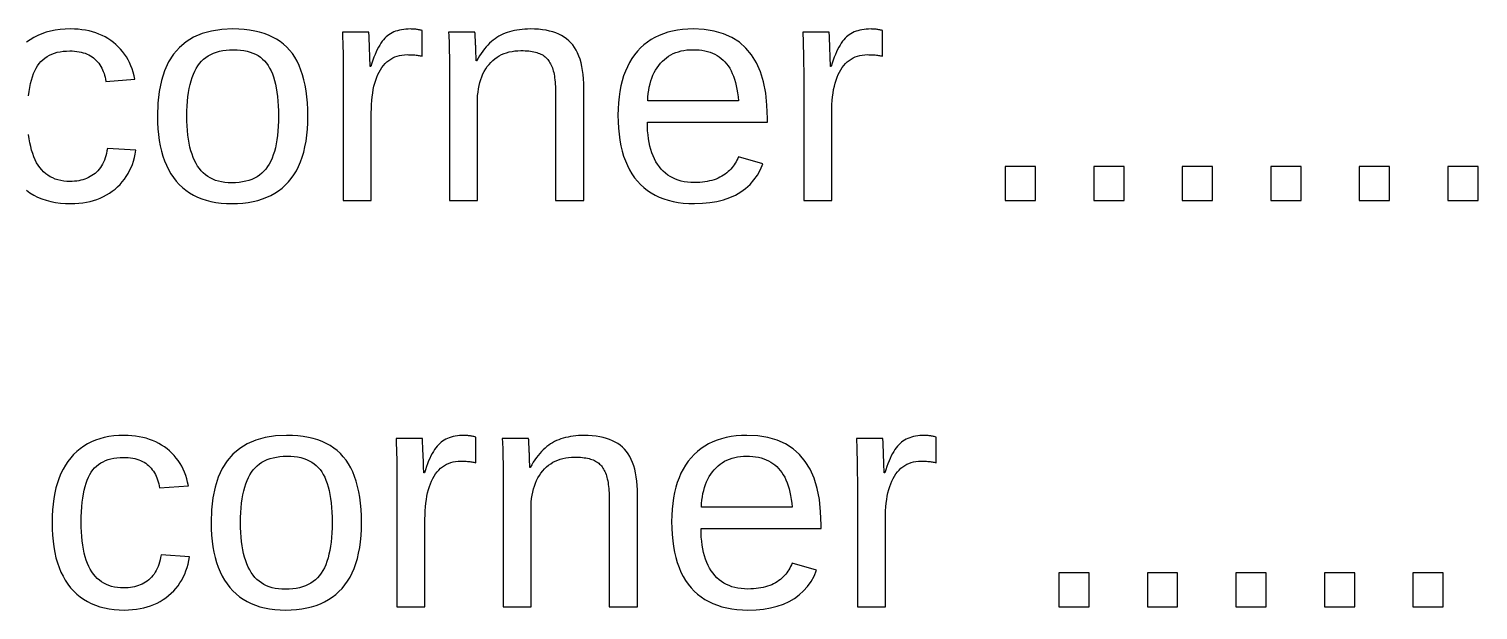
# Model space of a CAD drawing. Extents: x -27 to 133, y -77 to 15.
# Drawn here: x 92.95 to 103.38, y -36.06 to -31.89 of the extents above; entities that cross this region are included whole.
import ezdxf

# ---------------------------------------------------------------- set-up
doc = ezdxf.new("R2010")
doc.units = 0
doc.layers.get('0').update_dxf_attribs({"linetype": 'CONTINUOUS'})

msp = doc.modelspace()

# ---------------------------------------------------------------- linework, layer by layer
for points in [[(92.9484, -32.3669), (92.9522, -32.3359), (92.9569, -32.3066), (92.9624, -32.2791), (92.9687, -32.2532), (92.9759, -32.2291), (92.984, -32.2068), (92.9929, -32.1861), (93.0026, -32.1672), (93.0132, -32.15), (93.0248, -32.1342), (93.0374, -32.1198), (93.051, -32.1066), (93.0657, -32.0946), (93.0814, -32.0839), (93.0982, -32.0745), (93.116, -32.0663), (93.1348, -32.0594), (93.1548, -32.0537), (93.1757, -32.0493), (93.1977, -32.0462), (93.2208, -32.0443), (93.2449, -32.0437), (93.2626, -32.044), (93.2797, -32.0451), (93.2962, -32.0468), (93.3121, -32.0493), (93.3273, -32.0524), (93.3419, -32.0563), (93.3558, -32.0608), (93.3691, -32.0661), (93.3818, -32.0721), (93.3938, -32.0787), (93.4052, -32.0861), (93.416, -32.0942), (93.4261, -32.103), (93.4356, -32.1123), (93.4446, -32.1222), (93.453, -32.1325), (93.4608, -32.1434), (93.4681, -32.1547), (93.4747, -32.1665), (93.4808, -32.1788), (93.4864, -32.1916), (93.4914, -32.2049), (93.4958, -32.2187), (93.4996, -32.233), (93.5029, -32.2477), (93.5056, -32.263), (93.7125, -32.2473), (93.7072, -32.2217), (93.7008, -32.197), (93.6932, -32.1732), (93.6846, -32.1502), (93.675, -32.1281), (93.6642, -32.1068), (93.6524, -32.0864), (93.6395, -32.0669), (93.6255, -32.0482), (93.6104, -32.0304), (93.5942, -32.0135), (93.577, -31.9974), (93.5587, -31.9821), (93.5395, -31.9679), (93.5195, -31.9548), (93.4988, -31.9428), (93.4773, -31.932), (93.4551, -31.9223), (93.4321, -31.9138), (93.4084, -31.9064), (93.384, -31.9001), (93.3588, -31.895), (93.3328, -31.891), (93.3061, -31.8882), (93.2787, -31.8865), (93.2504, -31.8859), (93.2126, -31.8868), (93.1761, -31.8897), (93.141, -31.8945), (93.1072, -31.9011), (93.0749, -31.9097), (93.0439, -31.9201), (93.0143, -31.9325), (92.986, -31.9467), (92.9592, -31.9629), (92.9337, -31.9809)], [(92.9331, -33.0463), (92.9586, -33.0643), (92.9856, -33.0805), (93.014, -33.0947), (93.0438, -33.1071), (93.0751, -33.1176), (93.1078, -33.1261), (93.1419, -33.1328), (93.1774, -33.1375), (93.2143, -33.1404), (93.2527, -33.1413), (93.2819, -33.1407), (93.3103, -33.1388), (93.3379, -33.1358), (93.3648, -33.1315), (93.3908, -33.1259), (93.416, -33.1191), (93.4405, -33.1111), (93.4641, -33.1019), (93.487, -33.0914), (93.509, -33.0797), (93.5303, -33.0668), (93.5508, -33.0526), (93.5705, -33.0373), (93.5891, -33.0208), (93.6066, -33.0036), (93.6229, -32.9855), (93.6379, -32.9665), (93.6518, -32.9468), (93.6644, -32.9262), (93.6759, -32.9047), (93.6861, -32.8825), (93.6952, -32.8594), (93.703, -32.8354), (93.7096, -32.8107), (93.715, -32.7851), (93.7193, -32.7586), (93.5156, -32.7452), (93.5127, -32.7634), (93.5091, -32.7809), (93.5049, -32.7977), (93.5, -32.8136), (93.4945, -32.8289), (93.4883, -32.8434), (93.4815, -32.8572), (93.474, -32.8702), (93.4658, -32.8825), (93.457, -32.894), (93.4476, -32.9049), (93.4374, -32.9149), (93.4267, -32.9242), (93.4154, -32.9329), (93.4036, -32.9408), (93.3915, -32.948), (93.3789, -32.9545), (93.3659, -32.9604), (93.3525, -32.9656), (93.3387, -32.97), (93.3245, -32.9738), (93.3098, -32.9769), (93.2948, -32.9793), (93.2793, -32.981), (93.2634, -32.9821), (93.2471, -32.9824), (93.224, -32.9817), (93.2017, -32.9797), (93.1804, -32.9762), (93.1601, -32.9714), (93.1406, -32.9652), (93.122, -32.9576), (93.1044, -32.9487), (93.0877, -32.9384), (93.0718, -32.9267), (93.0569, -32.9136), (93.0429, -32.8991), (93.0299, -32.8833), (93.0177, -32.8661), (93.0064, -32.8474), (92.9961, -32.8273), (92.9866, -32.8057), (92.9781, -32.7826), (92.9704, -32.758), (92.9637, -32.7319), (92.9578, -32.7044), (92.9529, -32.6754), (92.9488, -32.6449)]]:
    msp.add_lwpolyline(points)
for points in [[(94.4522, -33.1404), (94.4909, -33.1376), (94.5281, -33.133), (94.5639, -33.1266), (94.5981, -33.1183), (94.6308, -33.1082), (94.6621, -33.0962), (94.6918, -33.0824), (94.7201, -33.0668), (94.7468, -33.0493), (94.7721, -33.0299), (94.7958, -33.0088), (94.8181, -32.9858), (94.8388, -32.9609), (94.8578, -32.9341), (94.8752, -32.9054), (94.8909, -32.8747), (94.905, -32.8421), (94.9174, -32.8077), (94.9282, -32.7712), (94.9373, -32.7329), (94.9447, -32.6927), (94.9505, -32.6505), (94.9547, -32.6064), (94.9572, -32.5604), (94.958, -32.5125), (94.9572, -32.4641), (94.9549, -32.4177), (94.951, -32.3732), (94.9456, -32.3308), (94.9386, -32.2904), (94.9301, -32.2519), (94.92, -32.2155), (94.9084, -32.181), (94.8952, -32.1486), (94.8805, -32.1181), (94.8642, -32.0896), (94.8464, -32.0631), (94.8271, -32.0386), (94.806, -32.016), (94.7833, -31.9952), (94.7588, -31.9763), (94.7326, -31.9591), (94.7047, -31.9437), (94.675, -31.9302), (94.6436, -31.9184), (94.6104, -31.9085), (94.5755, -31.9004), (94.5389, -31.894), (94.5006, -31.8895), (94.4605, -31.8868), (94.4187, -31.8859), (94.3384, -31.8896), (94.2645, -31.9007), (94.1971, -31.9193), (94.1361, -31.9452), (94.0815, -31.9786), (94.0333, -32.0194), (93.9916, -32.0676), (93.9563, -32.1232), (93.9274, -32.1862), (93.9049, -32.2567), (93.8888, -32.3345), (93.8792, -32.4198), (93.876, -32.5125), (93.8768, -32.5586), (93.8792, -32.6031), (93.8832, -32.6458), (93.8888, -32.6868), (93.896, -32.7262), (93.9048, -32.7638), (93.9152, -32.7997), (93.9273, -32.834), (93.9409, -32.8665), (93.9561, -32.8973), (93.9729, -32.9265), (93.9914, -32.9539), (94.0114, -32.9796), (94.033, -33.0035), (94.0561, -33.0255), (94.0808, -33.0456), (94.107, -33.0638), (94.1347, -33.0801), (94.164, -33.0944), (94.1948, -33.1069), (94.2272, -33.1174), (94.2611, -33.126), (94.2965, -33.1327), (94.3334, -33.1375), (94.3719, -33.1403), (94.4119, -33.1413)], [(95.4146, -32.4879), (95.415, -32.4574), (95.4161, -32.4281), (95.4181, -32.3999), (95.4208, -32.3728), (95.4243, -32.3468), (95.4286, -32.3219), (95.4337, -32.2981), (95.4396, -32.2754), (95.4462, -32.2538), (95.4536, -32.2333), (95.4618, -32.2139), (95.4708, -32.1957), (95.4806, -32.1785), (95.4911, -32.1625), (95.5023, -32.1478), (95.5142, -32.1344), (95.5268, -32.1223), (95.5401, -32.1114), (95.5542, -32.1018), (95.5689, -32.0935), (95.5843, -32.0865), (95.6004, -32.0807), (95.6172, -32.0763), (95.6348, -32.0731), (95.653, -32.0712), (95.6719, -32.0705), (95.6821, -32.0706), (95.6919, -32.0708), (95.7015, -32.0711), (95.7107, -32.0716), (95.7196, -32.0722), (95.7282, -32.0729), (95.7364, -32.0738), (95.7444, -32.0748), (95.752, -32.0759), (95.7593, -32.0771), (95.7663, -32.0785), (95.773, -32.0801), (95.7793, -32.0817), (95.7793, -31.8971), (95.773, -31.8954), (95.7666, -31.8939), (95.7603, -31.8925), (95.754, -31.8913), (95.7476, -31.8901), (95.7414, -31.8891), (95.7351, -31.8883), (95.7288, -31.8876), (95.7225, -31.887), (95.7163, -31.8865), (95.7101, -31.8862), (95.7038, -31.886), (95.6976, -31.8859), (95.6804, -31.8862), (95.6637, -31.8872), (95.6477, -31.8889), (95.6323, -31.8913), (95.6175, -31.8943), (95.6033, -31.8981), (95.5897, -31.9024), (95.5767, -31.9075), (95.5643, -31.9132), (95.5525, -31.9197), (95.5413, -31.9268), (95.5308, -31.9345), (95.5208, -31.943), (95.5113, -31.9523), (95.5019, -31.9628), (95.4927, -31.9745), (95.4837, -31.9874), (95.4748, -32.0014), (95.4661, -32.0166), (95.4576, -32.033), (95.4492, -32.0505), (95.4411, -32.0692), (95.4331, -32.089), (95.4252, -32.11), (95.4176, -32.1322), (95.4101, -32.1555), (95.4056, -32.1555), (95.4056, -32.1482), (95.4054, -32.1389), (95.4051, -32.1277), (95.4048, -32.1145), (95.4043, -32.0994), (95.4037, -32.0823), (95.403, -32.0633), (95.4022, -32.0423), (95.4013, -32.0194), (95.4003, -31.9945), (95.3992, -31.9677), (95.398, -31.939), (95.3967, -31.9083), (95.2065, -31.9083), (95.2074, -31.9319), (95.2084, -31.9551), (95.2092, -31.9781), (95.2099, -32.0008), (95.2106, -32.0231), (95.2112, -32.0451), (95.2117, -32.0668), (95.2122, -32.0881), (95.2125, -32.1092), (95.2128, -32.1299), (95.213, -32.1504), (95.2131, -32.1705), (95.2132, -32.1902), (95.2132, -33.1189), (95.4146, -33.1189)], [(96.1777, -32.4174), (96.1782, -32.3906), (96.1797, -32.3648), (96.1822, -32.3399), (96.1857, -32.3159), (96.1901, -32.2928), (96.1956, -32.2706), (96.202, -32.2494), (96.2095, -32.229), (96.2179, -32.2096), (96.2274, -32.1911), (96.2378, -32.1735), (96.2492, -32.1568), (96.2616, -32.141), (96.2749, -32.1263), (96.2889, -32.1127), (96.3036, -32.1004), (96.3191, -32.0892), (96.3353, -32.0791), (96.3522, -32.0703), (96.3698, -32.0626), (96.3882, -32.0562), (96.4073, -32.0509), (96.4271, -32.0467), (96.4477, -32.0438), (96.469, -32.042), (96.491, -32.0414), (96.506, -32.0416), (96.5205, -32.0421), (96.5344, -32.043), (96.5477, -32.0442), (96.5605, -32.0457), (96.5727, -32.0476), (96.5843, -32.0499), (96.5953, -32.0524), (96.6058, -32.0554), (96.6157, -32.0586), (96.6251, -32.0623), (96.6338, -32.0662), (96.642, -32.0705), (96.6498, -32.0752), (96.6572, -32.0803), (96.6643, -32.0859), (96.6711, -32.0919), (96.6775, -32.0984), (96.6836, -32.1052), (96.6894, -32.1126), (96.6948, -32.1203), (96.6999, -32.1285), (96.7047, -32.1371), (96.7091, -32.1462), (96.7132, -32.1557), (96.717, -32.1656), (96.7205, -32.1761), (96.7237, -32.1872), (96.7266, -32.199), (96.7293, -32.2113), (96.7316, -32.2244), (96.7337, -32.238), (96.7355, -32.2523), (96.737, -32.2672), (96.7383, -32.2828), (96.7393, -32.299), (96.74, -32.3158), (96.7404, -32.3333), (96.7405, -32.3514), (96.7405, -33.1189), (96.943, -33.1189), (96.943, -32.3122), (96.9425, -32.2778), (96.9408, -32.245), (96.9381, -32.2137), (96.9343, -32.184), (96.9294, -32.1557), (96.9234, -32.129), (96.9163, -32.1038), (96.9081, -32.0802), (96.8988, -32.0581), (96.8884, -32.0375), (96.8769, -32.0184), (96.8644, -32.0009), (96.8507, -31.9849), (96.8359, -31.9703), (96.8198, -31.9568), (96.8024, -31.9445), (96.7838, -31.9334), (96.7639, -31.9234), (96.7428, -31.9146), (96.7203, -31.907), (96.6966, -31.9005), (96.6717, -31.8953), (96.6455, -31.8912), (96.618, -31.8882), (96.5893, -31.8865), (96.5593, -31.8859), (96.5387, -31.8862), (96.5186, -31.8871), (96.4991, -31.8887), (96.4801, -31.8908), (96.4616, -31.8936), (96.4437, -31.897), (96.4263, -31.901), (96.4094, -31.9056), (96.393, -31.9108), (96.3771, -31.9167), (96.3618, -31.9231), (96.347, -31.9302), (96.3327, -31.9379), (96.3188, -31.9464), (96.3051, -31.9557), (96.2917, -31.9658), (96.2786, -31.9769), (96.2658, -31.9888), (96.2531, -32.0016), (96.2408, -32.0152), (96.2287, -32.0297), (96.2169, -32.0451), (96.2053, -32.0613), (96.194, -32.0784), (96.1829, -32.0964), (96.1721, -32.1153), (96.1688, -32.1153), (96.1684, -32.102), (96.1681, -32.0894), (96.1678, -32.0775), (96.1674, -32.0662), (96.1671, -32.0556), (96.1668, -32.0457), (96.1665, -32.0365), (96.1662, -32.0279), (96.1659, -32.02), (96.1656, -32.0127), (96.1654, -32.0061), (96.1651, -32.0002), (96.1648, -31.995), (96.1646, -31.9901), (96.1643, -31.9854), (96.1641, -31.9807), (96.1639, -31.9761), (96.1636, -31.9715), (96.1634, -31.9671), (96.1632, -31.9628), (96.163, -31.9585), (96.1628, -31.9543), (96.1626, -31.9502), (96.1624, -31.9462), (96.1622, -31.9423), (96.162, -31.9385), (96.1619, -31.9348), (96.1617, -31.9314), (96.1615, -31.9281), (96.1614, -31.9251), (96.1612, -31.9224), (96.161, -31.9198), (96.1608, -31.9175), (96.1607, -31.9154), (96.1605, -31.9135), (96.1603, -31.9119), (96.1602, -31.9104), (96.16, -31.9092), (96.1598, -31.9083), (95.9696, -31.9083), (95.9706, -31.9165), (95.9715, -31.9266), (95.9723, -31.9387), (95.9731, -31.9528), (95.9738, -31.9688), (95.9744, -31.9867), (95.9749, -32.0066), (95.9753, -32.0284), (95.9757, -32.0522), (95.9759, -32.0779), (95.9761, -32.1056), (95.9763, -32.1352), (95.9763, -32.1667), (95.9763, -33.1189), (96.1777, -33.1189)], [(97.7962, -33.1396), (97.8506, -33.1345), (97.9016, -33.126), (97.9494, -33.1142), (97.9939, -33.0989), (98.0351, -33.0803), (98.073, -33.0583), (98.1077, -33.0328), (98.1391, -33.004), (98.1673, -32.9718), (98.1922, -32.9362), (98.2138, -32.8972), (98.2321, -32.8549), (98.0553, -32.8045), (98.0507, -32.8167), (98.0455, -32.8286), (98.0397, -32.8402), (98.0333, -32.8514), (98.0263, -32.8623), (98.0186, -32.8729), (98.0104, -32.8832), (98.0016, -32.8931), (97.9922, -32.9027), (97.9821, -32.9119), (97.9715, -32.9208), (97.9603, -32.9294), (97.9484, -32.9377), (97.936, -32.9455), (97.9229, -32.9526), (97.9093, -32.9591), (97.895, -32.9651), (97.8801, -32.9703), (97.8646, -32.975), (97.8484, -32.9791), (97.8317, -32.9825), (97.8143, -32.9853), (97.7963, -32.9875), (97.7777, -32.989), (97.7585, -32.9899), (97.7387, -32.9903), (97.7137, -32.9896), (97.6896, -32.9876), (97.6665, -32.9842), (97.6443, -32.9796), (97.623, -32.9735), (97.6027, -32.9662), (97.5833, -32.9575), (97.5649, -32.9475), (97.5474, -32.9361), (97.5309, -32.9234), (97.5153, -32.9093), (97.5006, -32.894), (97.4869, -32.8773), (97.4741, -32.8593), (97.4624, -32.8402), (97.4517, -32.82), (97.442, -32.7987), (97.4334, -32.7762), (97.4257, -32.7527), (97.4191, -32.728), (97.4135, -32.7021), (97.4089, -32.6752), (97.4053, -32.6471), (97.4028, -32.6179), (97.4013, -32.5876), (97.4007, -32.5561), (98.2646, -32.5561), (98.2646, -32.5293), (98.2614, -32.4341), (98.2519, -32.3465), (98.2361, -32.2666), (98.214, -32.1943), (98.1856, -32.1295), (98.1509, -32.0724), (98.1098, -32.0229), (98.0624, -31.9811), (98.0087, -31.9468), (97.9487, -31.9202), (97.8824, -31.9011), (97.8098, -31.8897), (97.7308, -31.8859), (97.6914, -31.8868), (97.6535, -31.8897), (97.6169, -31.8944), (97.5818, -31.901), (97.5481, -31.9096), (97.5158, -31.92), (97.4849, -31.9323), (97.4555, -31.9465), (97.4275, -31.9626), (97.4009, -31.9806), (97.3758, -32.0005), (97.352, -32.0222), (97.3297, -32.0459), (97.3089, -32.0713), (97.2898, -32.0984), (97.2724, -32.1272), (97.2566, -32.1576), (97.2425, -32.1897), (97.23, -32.2234), (97.2192, -32.2588), (97.2101, -32.2958), (97.2026, -32.3345), (97.1968, -32.3748), (97.1926, -32.4168), (97.1901, -32.4605), (97.1893, -32.5058), (97.1901, -32.5534), (97.1926, -32.5992), (97.1968, -32.6431), (97.2026, -32.6852), (97.2101, -32.7255), (97.2192, -32.7639), (97.23, -32.8005), (97.2425, -32.8352), (97.2566, -32.8681), (97.2724, -32.8992), (97.2898, -32.9284), (97.3089, -32.9558), (97.3297, -32.9813), (97.3521, -33.005), (97.3759, -33.0267), (97.4013, -33.0466), (97.4282, -33.0646), (97.4567, -33.0807), (97.4866, -33.0949), (97.5181, -33.1072), (97.551, -33.1176), (97.5855, -33.1262), (97.6215, -33.1328), (97.6591, -33.1375), (97.6981, -33.1404), (97.7387, -33.1413)], [(98.7267, -32.4879), (98.7271, -32.4574), (98.7283, -32.4281), (98.7302, -32.3999), (98.733, -32.3728), (98.7365, -32.3468), (98.7408, -32.3219), (98.7459, -32.2981), (98.7517, -32.2754), (98.7584, -32.2538), (98.7658, -32.2333), (98.774, -32.2139), (98.783, -32.1957), (98.7927, -32.1785), (98.8033, -32.1625), (98.8145, -32.1478), (98.8264, -32.1344), (98.839, -32.1223), (98.8523, -32.1114), (98.8663, -32.1018), (98.881, -32.0935), (98.8965, -32.0865), (98.9126, -32.0807), (98.9294, -32.0763), (98.9469, -32.0731), (98.9652, -32.0712), (98.9841, -32.0705), (98.9943, -32.0706), (99.0041, -32.0708), (99.0136, -32.0711), (99.0228, -32.0716), (99.0317, -32.0722), (99.0403, -32.0729), (99.0486, -32.0738), (99.0565, -32.0748), (99.0642, -32.0759), (99.0715, -32.0771), (99.0785, -32.0785), (99.0851, -32.0801), (99.0915, -32.0817), (99.0915, -31.8971), (99.0851, -31.8954), (99.0788, -31.8939), (99.0724, -31.8925), (99.0661, -31.8913), (99.0598, -31.8901), (99.0535, -31.8891), (99.0472, -31.8883), (99.041, -31.8876), (99.0347, -31.887), (99.0285, -31.8865), (99.0222, -31.8862), (99.016, -31.886), (99.0098, -31.8859), (98.9926, -31.8862), (98.9759, -31.8872), (98.9599, -31.8889), (98.9444, -31.8913), (98.9296, -31.8943), (98.9154, -31.8981), (98.9018, -31.9024), (98.8888, -31.9075), (98.8764, -31.9132), (98.8647, -31.9197), (98.8535, -31.9268), (98.843, -31.9345), (98.833, -31.943), (98.8235, -31.9523), (98.8141, -31.9628), (98.8049, -31.9745), (98.7958, -31.9874), (98.787, -32.0014), (98.7783, -32.0166), (98.7698, -32.033), (98.7614, -32.0505), (98.7532, -32.0692), (98.7452, -32.089), (98.7374, -32.11), (98.7297, -32.1322), (98.7222, -32.1555), (98.7178, -32.1555), (98.7177, -32.1482), (98.7176, -32.1389), (98.7173, -32.1277), (98.7169, -32.1145), (98.7165, -32.0994), (98.7159, -32.0823), (98.7152, -32.0633), (98.7144, -32.0423), (98.7135, -32.0194), (98.7125, -31.9945), (98.7114, -31.9677), (98.7102, -31.939), (98.7088, -31.9083), (98.5186, -31.9083), (98.5196, -31.9319), (98.5205, -31.9551), (98.5214, -31.9781), (98.5221, -32.0008), (98.5228, -32.0231), (98.5234, -32.0451), (98.5239, -32.0668), (98.5243, -32.0881), (98.5247, -32.1092), (98.525, -32.1299), (98.5252, -32.1504), (98.5253, -32.1705), (98.5253, -32.1902), (98.5253, -33.1189), (98.7267, -33.1189)], [(94.3846, -32.9918), (94.3605, -32.9896), (94.3375, -32.9861), (94.3155, -32.9811), (94.2946, -32.9747), (94.2748, -32.9669), (94.256, -32.9576), (94.2382, -32.9469), (94.2215, -32.9348), (94.2059, -32.9213), (94.1913, -32.9064), (94.1777, -32.89), (94.1652, -32.8722), (94.1537, -32.853), (94.1431, -32.8324), (94.1335, -32.8103), (94.1247, -32.7869), (94.1169, -32.7621), (94.11, -32.7358), (94.104, -32.7081), (94.099, -32.679), (94.0948, -32.6485), (94.0916, -32.6166), (94.0893, -32.5833), (94.0879, -32.5486), (94.0875, -32.5125), (94.0879, -32.4754), (94.0893, -32.4398), (94.0917, -32.4058), (94.0949, -32.3733), (94.0991, -32.3424), (94.1043, -32.313), (94.1103, -32.2852), (94.1173, -32.2589), (94.1253, -32.2341), (94.1341, -32.2109), (94.1439, -32.1892), (94.1547, -32.1691), (94.1663, -32.1505), (94.1791, -32.1334), (94.1929, -32.1176), (94.208, -32.1032), (94.2242, -32.0902), (94.2415, -32.0786), (94.26, -32.0683), (94.2797, -32.0594), (94.3005, -32.0518), (94.3225, -32.0457), (94.3456, -32.0409), (94.3699, -32.0375), (94.3954, -32.0354), (94.422, -32.0347), (94.4484, -32.0354), (94.4737, -32.0374), (94.4977, -32.0408), (94.5205, -32.0455), (94.5422, -32.0515), (94.5626, -32.0589), (94.5818, -32.0676), (94.5999, -32.0777), (94.6167, -32.0891), (94.6324, -32.1019), (94.6468, -32.116), (94.66, -32.1315), (94.6721, -32.1483), (94.6831, -32.1666), (94.6932, -32.1865), (94.7025, -32.208), (94.7108, -32.2311), (94.7183, -32.2559), (94.7249, -32.2823), (94.7307, -32.3103), (94.7355, -32.34), (94.7395, -32.3712), (94.7425, -32.4041), (94.7447, -32.4386), (94.7461, -32.4747), (94.7465, -32.5125), (94.746, -32.5498), (94.7447, -32.5855), (94.7424, -32.6196), (94.7391, -32.6523), (94.735, -32.6833), (94.7299, -32.7129), (94.724, -32.7408), (94.7171, -32.7672), (94.7092, -32.7921), (94.7005, -32.8154), (94.6908, -32.8372), (94.6802, -32.8575), (94.6687, -32.8761), (94.6562, -32.8933), (94.6424, -32.9092), (94.6273, -32.9236), (94.6111, -32.9367), (94.5936, -32.9484), (94.5749, -32.9588), (94.555, -32.9677), (94.5338, -32.9753), (94.5115, -32.9815), (94.4879, -32.9863), (94.463, -32.9897), (94.437, -32.9918), (94.4097, -32.9925)], [(97.4045, -32.3758), (97.4069, -32.3508), (97.4103, -32.3266), (97.4146, -32.3033), (97.4198, -32.2809), (97.426, -32.2593), (97.4331, -32.2386), (97.4411, -32.2188), (97.4501, -32.1998), (97.46, -32.1817), (97.4708, -32.1645), (97.4826, -32.1481), (97.4953, -32.1326), (97.5088, -32.1181), (97.5231, -32.1048), (97.538, -32.0926), (97.5537, -32.0816), (97.5702, -32.0718), (97.5873, -32.0631), (97.6052, -32.0556), (97.6237, -32.0492), (97.643, -32.044), (97.6631, -32.0399), (97.6838, -32.037), (97.7053, -32.0353), (97.7275, -32.0347), (97.7503, -32.0352), (97.7723, -32.0368), (97.7934, -32.0394), (97.8138, -32.043), (97.8332, -32.0477), (97.8519, -32.0534), (97.8697, -32.0602), (97.8867, -32.068), (97.9028, -32.0768), (97.9181, -32.0867), (97.9326, -32.0976), (97.9463, -32.1095), (97.9591, -32.1225), (97.9711, -32.1367), (97.9824, -32.152), (97.9929, -32.1686), (98.0026, -32.1864), (98.0116, -32.2054), (98.0199, -32.2257), (98.0273, -32.2471), (98.0341, -32.2698), (98.0401, -32.2938), (98.0453, -32.3189), (98.0497, -32.3453), (98.0535, -32.3729), (98.0564, -32.4017), (97.403, -32.4017)], [(100.194, -32.8739), (99.9755, -32.8739), (99.9755, -33.1189), (100.194, -33.1189)], [(100.83, -32.8739), (100.612, -32.8739), (100.612, -33.1189), (100.83, -33.1189)], [(101.467, -32.8739), (101.249, -32.8739), (101.249, -33.1189), (101.467, -33.1189)], [(102.104, -32.8739), (101.886, -32.8739), (101.886, -33.1189), (102.104, -33.1189)], [(102.741, -32.8739), (102.522, -32.8739), (102.522, -33.1189), (102.741, -33.1189)], [(103.377, -32.8739), (103.159, -32.8739), (103.159, -33.1189), (103.377, -33.1189)], [(93.6679, -36.0642), (93.6963, -36.0623), (93.724, -36.0592), (93.7508, -36.0549), (93.7768, -36.0494), (93.8021, -36.0426), (93.8265, -36.0346), (93.8502, -36.0254), (93.873, -36.0149), (93.8951, -36.0032), (93.9163, -35.9903), (93.9368, -35.9761), (93.9565, -35.9607), (93.9752, -35.9443), (93.9926, -35.9271), (94.0089, -35.909), (94.024, -35.89), (94.0378, -35.8703), (94.0505, -35.8497), (94.0619, -35.8282), (94.0722, -35.806), (94.0812, -35.7829), (94.089, -35.7589), (94.0957, -35.7342), (94.1011, -35.7086), (94.1053, -35.6821), (93.9017, -35.6687), (93.8987, -35.6869), (93.8952, -35.7044), (93.891, -35.7211), (93.8861, -35.7371), (93.8806, -35.7524), (93.8744, -35.7669), (93.8675, -35.7807), (93.86, -35.7937), (93.8519, -35.806), (93.8431, -35.8175), (93.8336, -35.8283), (93.8235, -35.8384), (93.8127, -35.8477), (93.8014, -35.8563), (93.7897, -35.8643), (93.7775, -35.8715), (93.765, -35.878), (93.752, -35.8839), (93.7386, -35.889), (93.7248, -35.8935), (93.7105, -35.8973), (93.6959, -35.9004), (93.6808, -35.9028), (93.6653, -35.9045), (93.6494, -35.9056), (93.6331, -35.9059), (93.61, -35.9052), (93.5878, -35.9032), (93.5665, -35.8997), (93.5461, -35.8949), (93.5266, -35.8887), (93.5081, -35.8811), (93.4904, -35.8722), (93.4737, -35.8618), (93.4579, -35.8501), (93.443, -35.8371), (93.429, -35.8226), (93.4159, -35.8068), (93.4037, -35.7896), (93.3925, -35.7709), (93.3821, -35.7508), (93.3727, -35.7292), (93.3641, -35.7061), (93.3565, -35.6815), (93.3497, -35.6554), (93.3439, -35.6279), (93.3389, -35.5989), (93.3349, -35.5684), (93.3317, -35.5364), (93.3295, -35.5029), (93.3281, -35.4679), (93.3277, -35.4315), (93.3281, -35.3936), (93.3293, -35.3575), (93.3315, -35.323), (93.3344, -35.2903), (93.3382, -35.2594), (93.3429, -35.2301), (93.3484, -35.2026), (93.3548, -35.1767), (93.362, -35.1526), (93.37, -35.1303), (93.3789, -35.1096), (93.3887, -35.0907), (93.3993, -35.0735), (93.4108, -35.0577), (93.4234, -35.0433), (93.437, -35.03), (93.4517, -35.0181), (93.4674, -35.0074), (93.4842, -34.998), (93.502, -34.9898), (93.5209, -34.9829), (93.5408, -34.9772), (93.5617, -34.9728), (93.5837, -34.9697), (93.6068, -34.9678), (93.6309, -34.9671), (93.6486, -34.9675), (93.6658, -34.9685), (93.6823, -34.9703), (93.6981, -34.9728), (93.7133, -34.9759), (93.7279, -34.9798), (93.7418, -34.9843), (93.7551, -34.9896), (93.7678, -34.9956), (93.7798, -35.0022), (93.7912, -35.0096), (93.802, -35.0177), (93.8121, -35.0264), (93.8217, -35.0358), (93.8306, -35.0457), (93.839, -35.056), (93.8468, -35.0669), (93.8541, -35.0782), (93.8608, -35.09), (93.8669, -35.1023), (93.8724, -35.1151), (93.8774, -35.1284), (93.8818, -35.1422), (93.8856, -35.1564), (93.8889, -35.1712), (93.8916, -35.1864), (94.0986, -35.1708), (94.0932, -35.1452), (94.0868, -35.1205), (94.0793, -35.0967), (94.0707, -35.0737), (94.061, -35.0516), (94.0502, -35.0303), (94.0384, -35.0099), (94.0255, -34.9904), (94.0115, -34.9717), (93.9964, -34.9539), (93.9803, -34.9369), (93.963, -34.9208), (93.9447, -34.9056), (93.9255, -34.8914), (93.9055, -34.8783), (93.8848, -34.8663), (93.8634, -34.8555), (93.8411, -34.8458), (93.8182, -34.8373), (93.7945, -34.8299), (93.77, -34.8236), (93.7448, -34.8185), (93.7188, -34.8145), (93.6921, -34.8117), (93.6647, -34.81), (93.6365, -34.8094), (93.5986, -34.8103), (93.5621, -34.8132), (93.527, -34.8179), (93.4933, -34.8246), (93.4609, -34.8331), (93.4299, -34.8436), (93.4003, -34.8559), (93.3721, -34.8702), (93.3452, -34.8863), (93.3197, -34.9044), (93.2956, -34.9243), (93.2729, -34.9462), (93.2516, -34.9699), (93.2317, -34.9955), (93.2134, -35.0228), (93.1968, -35.0518), (93.1817, -35.0825), (93.1682, -35.1149), (93.1562, -35.149), (93.1459, -35.1849), (93.1372, -35.2224), (93.13, -35.2617), (93.1245, -35.3027), (93.1205, -35.3454), (93.1181, -35.3898), (93.1173, -35.436), (93.1181, -35.4824), (93.1205, -35.5272), (93.1244, -35.5702), (93.13, -35.6114), (93.1371, -35.6509), (93.1458, -35.6887), (93.1561, -35.7247), (93.1679, -35.759), (93.1814, -35.7915), (93.1964, -35.8223), (93.213, -35.8513), (93.2312, -35.8787), (93.251, -35.9042), (93.2723, -35.928), (93.295, -35.9498), (93.3191, -35.9698), (93.3447, -35.9878), (93.3717, -36.004), (93.4001, -36.0182), (93.4299, -36.0306), (93.4611, -36.041), (93.4938, -36.0496), (93.5279, -36.0562), (93.5634, -36.061), (93.6003, -36.0638), (93.6387, -36.0648)], [(94.8382, -36.0639), (94.8769, -36.0611), (94.9142, -36.0565), (94.9499, -36.0501), (94.9841, -36.0418), (95.0169, -36.0317), (95.0481, -36.0197), (95.0779, -36.0059), (95.1061, -35.9902), (95.1329, -35.9728), (95.1581, -35.9534), (95.1819, -35.9323), (95.2041, -35.9093), (95.2248, -35.8844), (95.2439, -35.8576), (95.2613, -35.8288), (95.277, -35.7982), (95.291, -35.7656), (95.3035, -35.7311), (95.3142, -35.6947), (95.3233, -35.6564), (95.3308, -35.6162), (95.3366, -35.574), (95.3407, -35.5299), (95.3432, -35.4839), (95.344, -35.436), (95.3432, -35.3876), (95.3409, -35.3411), (95.337, -35.2967), (95.3316, -35.2543), (95.3247, -35.2139), (95.3161, -35.1754), (95.3061, -35.139), (95.2944, -35.1045), (95.2813, -35.072), (95.2665, -35.0416), (95.2503, -35.0131), (95.2325, -34.9866), (95.2131, -34.9621), (95.1921, -34.9395), (95.1693, -34.9187), (95.1449, -34.8998), (95.1187, -34.8826), (95.0907, -34.8672), (95.061, -34.8537), (95.0296, -34.8419), (94.9965, -34.832), (94.9616, -34.8238), (94.925, -34.8175), (94.8866, -34.813), (94.8465, -34.8103), (94.8047, -34.8094), (94.7244, -34.8131), (94.6506, -34.8242), (94.5831, -34.8428), (94.5221, -34.8687), (94.4675, -34.9021), (94.4194, -34.9429), (94.3776, -34.9911), (94.3423, -35.0467), (94.3134, -35.1097), (94.2909, -35.1801), (94.2749, -35.258), (94.2652, -35.3433), (94.262, -35.436), (94.2628, -35.4821), (94.2652, -35.5266), (94.2692, -35.5693), (94.2748, -35.6103), (94.2821, -35.6497), (94.2909, -35.6873), (94.3013, -35.7232), (94.3133, -35.7575), (94.3269, -35.79), (94.3421, -35.8208), (94.359, -35.85), (94.3774, -35.8774), (94.3974, -35.9031), (94.419, -35.927), (94.4421, -35.949), (94.4668, -35.9691), (94.493, -35.9873), (94.5208, -36.0036), (94.55, -36.0179), (94.5809, -36.0303), (94.6132, -36.0409), (94.6471, -36.0495), (94.6825, -36.0562), (94.7195, -36.061), (94.758, -36.0638), (94.798, -36.0648)], [(95.8006, -35.4114), (95.801, -35.3809), (95.8022, -35.3516), (95.8041, -35.3234), (95.8069, -35.2963), (95.8104, -35.2702), (95.8147, -35.2453), (95.8197, -35.2215), (95.8256, -35.1989), (95.8322, -35.1773), (95.8397, -35.1568), (95.8479, -35.1374), (95.8569, -35.1191), (95.8666, -35.102), (95.8771, -35.086), (95.8883, -35.0713), (95.9003, -35.0579), (95.9129, -35.0458), (95.9262, -35.0349), (95.9402, -35.0253), (95.9549, -35.017), (95.9703, -35.01), (95.9865, -35.0042), (96.0033, -34.9998), (96.0208, -34.9966), (96.039, -34.9946), (96.058, -34.994), (96.0681, -34.9941), (96.078, -34.9943), (96.0875, -34.9946), (96.0967, -34.9951), (96.1056, -34.9957), (96.1142, -34.9964), (96.1225, -34.9972), (96.1304, -34.9982), (96.138, -34.9994), (96.1453, -35.0006), (96.1523, -35.002), (96.159, -35.0035), (96.1654, -35.0052), (96.1654, -34.8206), (96.159, -34.8189), (96.1527, -34.8174), (96.1463, -34.816), (96.14, -34.8147), (96.1337, -34.8136), (96.1274, -34.8126), (96.1211, -34.8118), (96.1148, -34.811), (96.1086, -34.8104), (96.1023, -34.81), (96.0961, -34.8097), (96.0899, -34.8095), (96.0837, -34.8094), (96.0664, -34.8097), (96.0498, -34.8107), (96.0337, -34.8124), (96.0183, -34.8148), (96.0035, -34.8178), (95.9893, -34.8215), (95.9757, -34.8259), (95.9627, -34.831), (95.9503, -34.8367), (95.9385, -34.8431), (95.9274, -34.8502), (95.9168, -34.858), (95.9069, -34.8664), (95.8973, -34.8758), (95.8879, -34.8863), (95.8787, -34.898), (95.8697, -34.9109), (95.8608, -34.9249), (95.8521, -34.9401), (95.8436, -34.9564), (95.8353, -34.974), (95.8271, -34.9926), (95.8191, -35.0125), (95.8113, -35.0335), (95.8036, -35.0557), (95.7961, -35.079), (95.7916, -35.079), (95.7916, -35.0717), (95.7914, -35.0624), (95.7912, -35.0512), (95.7908, -35.038), (95.7903, -35.0229), (95.7897, -35.0058), (95.7891, -34.9868), (95.7883, -34.9658), (95.7874, -34.9429), (95.7864, -34.918), (95.7852, -34.8912), (95.784, -34.8625), (95.7827, -34.8318), (95.5925, -34.8318), (95.5935, -34.8554), (95.5944, -34.8786), (95.5952, -34.9016), (95.596, -34.9242), (95.5967, -34.9466), (95.5972, -34.9686), (95.5978, -34.9903), (95.5982, -35.0116), (95.5986, -35.0327), (95.5988, -35.0534), (95.599, -35.0738), (95.5992, -35.0939), (95.5992, -35.1137), (95.5992, -36.0424), (95.8006, -36.0424)], [(96.5637, -35.3409), (96.5642, -35.3141), (96.5657, -35.2883), (96.5682, -35.2634), (96.5717, -35.2394), (96.5762, -35.2163), (96.5816, -35.1941), (96.5881, -35.1729), (96.5955, -35.1525), (96.604, -35.1331), (96.6134, -35.1146), (96.6238, -35.097), (96.6353, -35.0803), (96.6477, -35.0645), (96.6609, -35.0498), (96.6749, -35.0362), (96.6897, -35.0238), (96.7051, -35.0126), (96.7213, -35.0026), (96.7382, -34.9938), (96.7559, -34.9861), (96.7743, -34.9796), (96.7934, -34.9743), (96.8132, -34.9702), (96.8337, -34.9673), (96.855, -34.9655), (96.877, -34.9649), (96.8921, -34.9651), (96.9065, -34.9656), (96.9204, -34.9665), (96.9338, -34.9677), (96.9465, -34.9692), (96.9587, -34.9711), (96.9703, -34.9734), (96.9814, -34.9759), (96.9918, -34.9789), (97.0018, -34.9821), (97.0111, -34.9857), (97.0199, -34.9897), (97.0281, -34.994), (97.0358, -34.9987), (97.0433, -35.0038), (97.0503, -35.0094), (97.0571, -35.0154), (97.0635, -35.0218), (97.0696, -35.0287), (97.0754, -35.036), (97.0808, -35.0438), (97.0859, -35.052), (97.0907, -35.0606), (97.0952, -35.0697), (97.0993, -35.0792), (97.1031, -35.0891), (97.1065, -35.0996), (97.1097, -35.1107), (97.1126, -35.1224), (97.1153, -35.1348), (97.1176, -35.1478), (97.1197, -35.1615), (97.1215, -35.1758), (97.1231, -35.1907), (97.1243, -35.2063), (97.1253, -35.2225), (97.126, -35.2393), (97.1264, -35.2568), (97.1265, -35.2749), (97.1265, -36.0424), (97.3291, -36.0424), (97.3291, -35.2357), (97.3285, -35.2013), (97.3269, -35.1685), (97.3242, -35.1372), (97.3203, -35.1074), (97.3154, -35.0792), (97.3094, -35.0525), (97.3023, -35.0273), (97.2941, -35.0037), (97.2848, -34.9816), (97.2744, -34.961), (97.263, -34.9419), (97.2504, -34.9244), (97.2367, -34.9084), (97.2219, -34.8938), (97.2058, -34.8803), (97.1885, -34.868), (97.1698, -34.8568), (97.1499, -34.8469), (97.1288, -34.8381), (97.1064, -34.8305), (97.0827, -34.824), (97.0577, -34.8188), (97.0315, -34.8147), (97.004, -34.8117), (96.9753, -34.81), (96.9453, -34.8094), (96.9247, -34.8097), (96.9047, -34.8106), (96.8852, -34.8122), (96.8662, -34.8143), (96.8477, -34.8171), (96.8297, -34.8205), (96.8123, -34.8245), (96.7954, -34.8291), (96.779, -34.8343), (96.7631, -34.8402), (96.7478, -34.8466), (96.733, -34.8537), (96.7187, -34.8614), (96.7048, -34.8698), (96.6912, -34.8792), (96.6778, -34.8893), (96.6647, -34.9004), (96.6518, -34.9123), (96.6392, -34.925), (96.6268, -34.9387), (96.6147, -34.9532), (96.6029, -34.9686), (96.5913, -34.9848), (96.58, -35.0019), (96.569, -35.0199), (96.5582, -35.0388), (96.5548, -35.0388), (96.5544, -35.0255), (96.5541, -35.0129), (96.5538, -35.001), (96.5535, -34.9897), (96.5532, -34.9791), (96.5528, -34.9692), (96.5525, -34.9599), (96.5523, -34.9514), (96.552, -34.9435), (96.5517, -34.9362), (96.5514, -34.9296), (96.5511, -34.9237), (96.5509, -34.9185), (96.5506, -34.9136), (96.5504, -34.9088), (96.5501, -34.9042), (96.5499, -34.8995), (96.5497, -34.895), (96.5494, -34.8906), (96.5492, -34.8862), (96.549, -34.882), (96.5488, -34.8778), (96.5486, -34.8737), (96.5484, -34.8697), (96.5482, -34.8658), (96.5481, -34.862), (96.5479, -34.8583), (96.5477, -34.8548), (96.5476, -34.8516), (96.5474, -34.8486), (96.5472, -34.8459), (96.547, -34.8433), (96.5469, -34.841), (96.5467, -34.8389), (96.5465, -34.837), (96.5464, -34.8354), (96.5462, -34.8339), (96.546, -34.8327), (96.5458, -34.8318), (96.3556, -34.8318), (96.3566, -34.84), (96.3575, -34.8501), (96.3584, -34.8622), (96.3591, -34.8763), (96.3598, -34.8922), (96.3604, -34.9102), (96.3609, -34.9301), (96.3613, -34.9519), (96.3617, -34.9757), (96.362, -35.0014), (96.3622, -35.0291), (96.3623, -35.0587), (96.3623, -35.0902), (96.3623, -36.0424), (96.5637, -36.0424)], [(98.1823, -36.0631), (98.2366, -36.058), (98.2876, -36.0495), (98.3354, -36.0377), (98.3799, -36.0224), (98.4211, -36.0038), (98.4591, -35.9817), (98.4938, -35.9563), (98.5252, -35.9275), (98.5533, -35.8953), (98.5782, -35.8597), (98.5998, -35.8207), (98.6181, -35.7784), (98.4413, -35.728), (98.4367, -35.7402), (98.4315, -35.7521), (98.4257, -35.7637), (98.4193, -35.7749), (98.4123, -35.7858), (98.4047, -35.7964), (98.3965, -35.8067), (98.3876, -35.8166), (98.3782, -35.8261), (98.3682, -35.8354), (98.3575, -35.8443), (98.3463, -35.8529), (98.3345, -35.8612), (98.322, -35.8689), (98.309, -35.8761), (98.2953, -35.8826), (98.281, -35.8885), (98.2661, -35.8938), (98.2506, -35.8985), (98.2345, -35.9025), (98.2177, -35.906), (98.2003, -35.9088), (98.1823, -35.9109), (98.1637, -35.9125), (98.1445, -35.9134), (98.1247, -35.9137), (98.0997, -35.9131), (98.0756, -35.9111), (98.0525, -35.9077), (98.0303, -35.903), (98.0091, -35.897), (97.9887, -35.8897), (97.9694, -35.881), (97.951, -35.871), (97.9335, -35.8596), (97.9169, -35.8469), (97.9013, -35.8328), (97.8866, -35.8175), (97.8729, -35.8007), (97.8602, -35.7828), (97.8485, -35.7637), (97.8378, -35.7435), (97.8281, -35.7222), (97.8194, -35.6997), (97.8118, -35.6762), (97.8051, -35.6515), (97.7995, -35.6256), (97.7949, -35.5987), (97.7914, -35.5706), (97.7888, -35.5414), (97.7873, -35.5111), (97.7868, -35.4796), (98.6506, -35.4796), (98.6506, -35.4528), (98.6474, -35.3576), (98.638, -35.27), (98.6222, -35.1901), (98.6001, -35.1177), (98.5716, -35.053), (98.5369, -34.9959), (98.4958, -34.9464), (98.4485, -34.9046), (98.3948, -34.8703), (98.3348, -34.8436), (98.2685, -34.8246), (98.1958, -34.8132), (98.1169, -34.8094), (98.0775, -34.8103), (98.0395, -34.8132), (98.0029, -34.8179), (97.9678, -34.8245), (97.9341, -34.8331), (97.9018, -34.8435), (97.871, -34.8558), (97.8415, -34.87), (97.8135, -34.8861), (97.7869, -34.9041), (97.7618, -34.9239), (97.738, -34.9457), (97.7157, -34.9694), (97.695, -34.9948), (97.6758, -35.0219), (97.6584, -35.0507), (97.6426, -35.0811), (97.6285, -35.1132), (97.616, -35.1469), (97.6052, -35.1823), (97.5961, -35.2193), (97.5886, -35.258), (97.5828, -35.2983), (97.5786, -35.3403), (97.5761, -35.384), (97.5753, -35.4293), (97.5761, -35.4769), (97.5786, -35.5227), (97.5828, -35.5666), (97.5886, -35.6087), (97.5961, -35.649), (97.6052, -35.6874), (97.616, -35.724), (97.6285, -35.7587), (97.6426, -35.7916), (97.6584, -35.8227), (97.6758, -35.8519), (97.695, -35.8793), (97.7157, -35.9048), (97.7381, -35.9285), (97.762, -35.9502), (97.7874, -35.9701), (97.8143, -35.9881), (97.8427, -36.0042), (97.8726, -36.0184), (97.9041, -36.0307), (97.9371, -36.0411), (97.9716, -36.0496), (98.0076, -36.0563), (98.0451, -36.061), (98.0841, -36.0638), (98.1247, -36.0648)], [(99.1128, -35.4114), (99.1132, -35.3809), (99.1143, -35.3516), (99.1163, -35.3234), (99.119, -35.2963), (99.1225, -35.2702), (99.1268, -35.2453), (99.1319, -35.2215), (99.1378, -35.1989), (99.1444, -35.1773), (99.1518, -35.1568), (99.16, -35.1374), (99.169, -35.1191), (99.1788, -35.102), (99.1893, -35.086), (99.2005, -35.0713), (99.2124, -35.0579), (99.225, -35.0458), (99.2383, -35.0349), (99.2524, -35.0253), (99.2671, -35.017), (99.2825, -35.01), (99.2986, -35.0042), (99.3154, -34.9998), (99.333, -34.9966), (99.3512, -34.9946), (99.3701, -34.994), (99.3803, -34.9941), (99.3901, -34.9943), (99.3997, -34.9946), (99.4089, -34.9951), (99.4178, -34.9957), (99.4264, -34.9964), (99.4346, -34.9972), (99.4426, -34.9982), (99.4502, -34.9994), (99.4575, -35.0006), (99.4645, -35.002), (99.4712, -35.0035), (99.4775, -35.0052), (99.4775, -34.8206), (99.4712, -34.8189), (99.4648, -34.8174), (99.4585, -34.816), (99.4522, -34.8147), (99.4458, -34.8136), (99.4395, -34.8126), (99.4333, -34.8118), (99.427, -34.811), (99.4207, -34.8104), (99.4145, -34.81), (99.4083, -34.8097), (99.402, -34.8095), (99.3958, -34.8094), (99.3786, -34.8097), (99.3619, -34.8107), (99.3459, -34.8124), (99.3305, -34.8148), (99.3157, -34.8178), (99.3015, -34.8215), (99.2879, -34.8259), (99.2749, -34.831), (99.2625, -34.8367), (99.2507, -34.8431), (99.2395, -34.8502), (99.229, -34.858), (99.219, -34.8664), (99.2095, -34.8758), (99.2001, -34.8863), (99.1909, -34.898), (99.1819, -34.9109), (99.173, -34.9249), (99.1643, -34.9401), (99.1558, -34.9564), (99.1474, -34.974), (99.1393, -34.9926), (99.1313, -35.0125), (99.1234, -35.0335), (99.1158, -35.0557), (99.1083, -35.079), (99.1038, -35.079), (99.1038, -35.0717), (99.1036, -35.0624), (99.1033, -35.0512), (99.103, -35.038), (99.1025, -35.0229), (99.1019, -35.0058), (99.1012, -34.9868), (99.1004, -34.9658), (99.0995, -34.9429), (99.0985, -34.918), (99.0974, -34.8912), (99.0962, -34.8625), (99.0949, -34.8318), (98.9047, -34.8318), (98.9056, -34.8554), (98.9066, -34.8786), (98.9074, -34.9016), (98.9081, -34.9242), (98.9088, -34.9466), (98.9094, -34.9686), (98.9099, -34.9903), (98.9104, -35.0116), (98.9107, -35.0327), (98.911, -35.0534), (98.9112, -35.0738), (98.9113, -35.0939), (98.9114, -35.1137), (98.9114, -36.0424), (99.1128, -36.0424)], [(94.7706, -35.9153), (94.7465, -35.9131), (94.7235, -35.9096), (94.7016, -35.9046), (94.6807, -35.8982), (94.6608, -35.8904), (94.642, -35.8811), (94.6242, -35.8704), (94.6075, -35.8583), (94.5919, -35.8448), (94.5773, -35.8299), (94.5637, -35.8135), (94.5513, -35.7957), (94.5398, -35.7765), (94.5292, -35.7559), (94.5195, -35.7338), (94.5108, -35.7104), (94.5029, -35.6855), (94.496, -35.6593), (94.4901, -35.6316), (94.485, -35.6025), (94.4809, -35.572), (94.4776, -35.5401), (94.4753, -35.5068), (94.474, -35.4721), (94.4735, -35.436), (94.474, -35.3989), (94.4754, -35.3633), (94.4777, -35.3293), (94.481, -35.2968), (94.4852, -35.2659), (94.4903, -35.2365), (94.4964, -35.2087), (94.5034, -35.1824), (94.5113, -35.1576), (94.5202, -35.1344), (94.53, -35.1127), (94.5407, -35.0926), (94.5524, -35.074), (94.5651, -35.0569), (94.579, -35.0411), (94.594, -35.0267), (94.6102, -35.0137), (94.6275, -35.0021), (94.6461, -34.9918), (94.6657, -34.9829), (94.6865, -34.9753), (94.7085, -34.9692), (94.7317, -34.9644), (94.756, -34.9609), (94.7814, -34.9589), (94.808, -34.9582), (94.8345, -34.9589), (94.8597, -34.9609), (94.8837, -34.9642), (94.9066, -34.969), (94.9282, -34.975), (94.9486, -34.9824), (94.9679, -34.9911), (94.9859, -35.0012), (95.0028, -35.0126), (95.0184, -35.0254), (95.0328, -35.0395), (95.0461, -35.055), (95.0581, -35.0718), (95.0691, -35.0901), (95.0793, -35.11), (95.0885, -35.1315), (95.0969, -35.1546), (95.1044, -35.1794), (95.111, -35.2058), (95.1167, -35.2338), (95.1215, -35.2635), (95.1255, -35.2947), (95.1286, -35.3276), (95.1308, -35.3621), (95.1321, -35.3982), (95.1325, -35.436), (95.1321, -35.4732), (95.1307, -35.509), (95.1284, -35.5431), (95.1252, -35.5757), (95.121, -35.6068), (95.116, -35.6363), (95.11, -35.6643), (95.1031, -35.6907), (95.0953, -35.7156), (95.0865, -35.7389), (95.0769, -35.7607), (95.0663, -35.7809), (95.0548, -35.7996), (95.0422, -35.8168), (95.0284, -35.8327), (95.0134, -35.8471), (94.9971, -35.8602), (94.9796, -35.8719), (94.9609, -35.8822), (94.941, -35.8912), (94.9199, -35.8988), (94.8975, -35.905), (94.8739, -35.9098), (94.8491, -35.9132), (94.823, -35.9153), (94.7957, -35.916)], [(97.7905, -35.2993), (97.793, -35.2743), (97.7963, -35.2501), (97.8006, -35.2268), (97.8059, -35.2044), (97.812, -35.1828), (97.8191, -35.1621), (97.8272, -35.1423), (97.8361, -35.1233), (97.846, -35.1052), (97.8569, -35.088), (97.8686, -35.0716), (97.8813, -35.0561), (97.8949, -35.0416), (97.9091, -35.0283), (97.9241, -35.0161), (97.9398, -35.0051), (97.9562, -34.9953), (97.9733, -34.9866), (97.9912, -34.9791), (98.0098, -34.9727), (98.0291, -34.9675), (98.0491, -34.9634), (98.0699, -34.9605), (98.0913, -34.9588), (98.1135, -34.9582), (98.1363, -34.9587), (98.1583, -34.9603), (98.1795, -34.9629), (98.1998, -34.9665), (98.2193, -34.9712), (98.2379, -34.9769), (98.2557, -34.9837), (98.2727, -34.9915), (98.2889, -35.0003), (98.3042, -35.0102), (98.3187, -35.0211), (98.3323, -35.033), (98.3451, -35.046), (98.3571, -35.0602), (98.3684, -35.0755), (98.3789, -35.0921), (98.3886, -35.1099), (98.3976, -35.1289), (98.4059, -35.1492), (98.4134, -35.1706), (98.4201, -35.1933), (98.4261, -35.2172), (98.4313, -35.2424), (98.4358, -35.2688), (98.4395, -35.2964), (98.4425, -35.3252), (97.789, -35.3252)], [(100.58, -35.7974), (100.362, -35.7974), (100.362, -36.0424), (100.58, -36.0424)], [(101.216, -35.7974), (100.998, -35.7974), (100.998, -36.0424), (101.216, -36.0424)], [(101.853, -35.7974), (101.635, -35.7974), (101.635, -36.0424), (101.853, -36.0424)], [(102.49, -35.7974), (102.272, -35.7974), (102.272, -36.0424), (102.49, -36.0424)], [(103.127, -35.7974), (102.908, -35.7974), (102.908, -36.0424), (103.127, -36.0424)]]:
    msp.add_lwpolyline(points, close=True)

doc.saveas('drawing.dxf')
